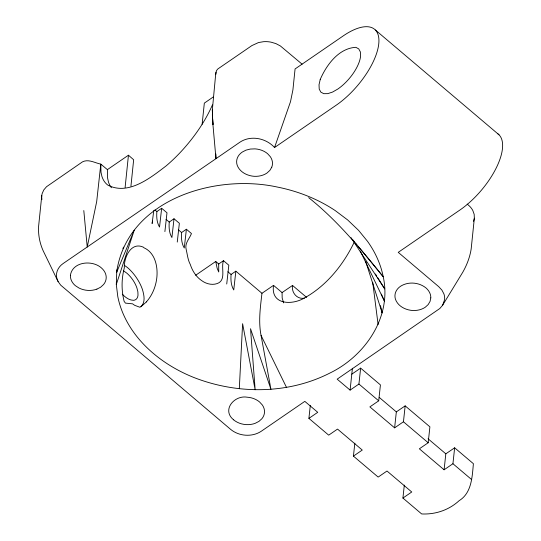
<?xml version="1.0" encoding="UTF-8"?>
<svg xmlns="http://www.w3.org/2000/svg" width="541" height="541" viewBox="0 0 541 541"><rect width="100%" height="100%" fill="white"/><g stroke="black" fill="none" stroke-linecap="round" stroke-linejoin="round"><path stroke-width="0.81" d="M215.852 74.333L216.427 70.688L217.854 68.95L251.93 45.559L258.551 42.536L263.501 41.704A21.207 16.176 5.9 0 1 271.088 42.171L275.951 43.618L280.373 45.951L302.101 64.169M116.295 284.458L134.249 230.209L116.64 272.326C126.864 199.778 214.581 173.309 277.425 187.071A133.81 102.053 5.9 0 1 335.332 210.665L347.694 219.977L358.561 230.338L367.528 241.333A134.006 102.202 5.9 0 1 383.231 276.755C392.063 316.755 365.222 355.863 330.105 372.945C288.022 394.497 236.89 394.49 193.326 377.28A134.959 102.932 5.9 0 1 153.313 353.395A134.837 102.837 5.9 0 1 126.391 320.549A133.843 102.073 5.9 0 1 117.803 296.63L116.295 284.458L116.829 269.837M404.316 485.101L402.917 498.058L421.662 513.95C435.505 514.599 448.902 510.068 459.113 500.702C471.725 492.973 472.185 476.837 473.395 463.698L454.643 447.806L452.932 463.725L444.1 469.791L419.356 448.814L428.188 442.754L429.899 426.835L405.162 405.872L403.451 421.784L394.619 427.85L369.882 406.886L378.714 400.82L380.424 384.901L360.637 368.13L358.926 384.049L350.095 390.115L337.171 379.16L439.819 308.519L442.619 305.246L462.758 272.251C466.856 265.049 469.879 257.232 471.164 249.016L474.349 218.199L474.166 214.304L472.793 210.463A21.701 16.555 5.9 0 0 468.486 205.195L467.201 204.113M239.305 388.736L242.605 323.707L255.149 389.743L250.524 328.725L270.946 389.331L261.06 335.406C258.287 321.435 260.363 307.261 261.959 293.296L273.536 285.35C270.514 305.036 292.262 305.327 304.448 297.976C326.568 285.716 343.393 264.752 354.227 242.172M273.536 285.35L282.064 292.58L282.179 298.084L283.626 302.899M130.936 186.178L133.654 159.771L128.454 155.206L107.389 169.631L107.531 177.759L108.416 181.803A81.786 35.327 -49.7 0 0 111.426 187.741M154.949 209.942L156.856 211.565C156.491 216.819 156.721 222.446 159.534 227.058L161.651 208.278L166.993 212.802L164.89 231.595M166.04 219.342L169.225 222.047C168.86 227.301 169.09 232.928 171.903 237.54L174.019 218.76L179.362 223.284L177.259 242.077M178.408 229.83L181.593 232.529C181.228 237.783 181.458 243.409 184.271 248.021L186.388 229.242L191.46 233.543C189.404 239.007 184.373 243.294 186.232 249.78C187.457 254.764 187.849 260.038 190.358 264.63C192.359 270.885 196.194 276.918 201.665 280.596C206.006 283.849 212.004 285.384 217.184 283.565C226.679 280.265 220.701 267.768 223.487 260.688L228.829 265.218L226.726 284.005M215.737 261.472L218.699 263.981L218.726 272.001L217.124 268.208L215.737 261.472L195.639 275.268M227.876 271.758L231.068 274.463C230.696 279.717 230.933 285.337 233.746 289.956L235.856 271.169L261.959 293.296M306.625 297.388L292.525 285.445C291.22 292.451 297.063 299.7 304.461 298.138M125.106 187.531L128.454 155.206M41.785 195.538L38.6 226.354C38.12 234.774 39.743 243.234 43.233 250.909L58.103 281.543L60.7 285.161L230.743 429.459C239.108 436.323 252.032 437.297 261.147 431.339L304.82 401.368L317.743 412.316L308.904 418.382L328.698 435.153L337.53 429.087L362.267 450.058L353.429 456.117L378.166 477.081L387.004 471.022L411.748 491.992L402.917 498.058M153.779 210.517L152.109 223.541L152.521 221.113M350.095 390.115L352.421 368.252M215.873 72.196L212.356 109.776L212.708 122.07L215.974 158.675L63.155 263.521C59.152 266.213 56.244 270.811 56.494 275.741A21.883 16.69 5.9 0 0 58.103 281.543M202.131 124.288L204.329 103.128L213.14 97.062M308.904 418.382L310.311 405.425M353.429 456.117L354.835 443.167M394.619 427.85L396.337 411.884L405.162 405.872M444.1 469.791L445.818 453.825L454.643 447.806M474.349 218.199L473.551 221.357M70.357 275.606C72.23 261.601 92.071 259.68 101.275 267.802A17.941 13.681 5.9 0 1 103.581 284.525L100.646 287.203L96.866 289.144M122.976 248.704L123.443 247.109M274.551 147.517L290.503 101.674L292.911 89.901L295.075 68.95L343.379 35.801A53.938 23.297 -49.7 0 1 378.768 43.747A53.938 23.297 -49.7 0 1 336.204 105.204L274.551 147.517C266.044 138.131 250.814 134.973 239.994 142.141L215.974 158.675L215.886 153.982M212.451 104.88C205.249 121.272 194.922 136.149 183.02 149.465A80.94 34.962 -49.7 0 1 166.168 165.864C150.52 177.82 128.325 195.781 107.848 185.117A81.786 35.327 -49.7 0 1 101.877 176.258L100.991 172.214L100.809 164.119C94.891 162.963 88.467 158.77 82.469 161.874L46.553 186.699L43.753 189.965L42.151 193.631A21.207 16.176 5.9 0 0 41.961 199.44M442.619 305.246L444.587 299.694A22.107 16.859 5.9 0 0 443.89 293.844L441.916 290.111L438.744 286.689L398.237 252.356L459.897 210.036A53.938 23.297 -49.7 0 0 496.165 168.102A53.938 23.297 -49.7 0 0 497.889 133.816M146.3 301.966A40.183 32.832 -89.9 0 0 156.518 279.974C158.405 268.248 155.788 252.978 143.886 247.737L143.446 247.217C130.949 241.354 123.801 257.658 124.342 267.795C121.4 278.885 121.34 290.294 124.139 301.384L125.458 303.116L132.599 303.839L134.635 305.3L139.72 307.2L140.951 306.706C145.671 302.318 144.068 295.109 142.486 289.645A26.847 12.923 55.5 0 0 127.412 267.504L124.396 265.347M140.951 306.706L146.32 301.986M156.856 211.565L161.651 208.278M169.225 222.047L174.019 218.76M181.593 232.529L186.388 229.242M218.699 263.981L223.487 260.688M231.068 274.463L235.856 271.169M282.064 292.58L292.525 285.445M351.812 374.149L360.637 368.13M123.585 270.845L126.831 273.171A17.907 8.622 55.5 0 1 136.934 288.028L137.887 291.863L138.002 295.224A18.09 8.71 55.5 0 1 133.532 300.329C129.069 300.241 125.302 297.313 122.327 294.23M107.389 169.631L100.809 164.119L96.69 201.583L87.229 247.041L83.801 210.55M375.339 29.978L499.032 134.817M379.207 397.371L396.337 411.884M428.053 438.765L445.818 453.825M358.926 384.049L378.714 400.82M403.451 421.784L428.188 442.754M452.932 463.725L471.684 479.617M308.654 197.634C337.185 220.363 360.394 248.515 383.238 276.755L358.034 246.141M233.604 419.816C221.431 410.031 234.368 394.984 247.034 397.182A17.914 13.66 5.9 0 1 259.585 401.983L262.351 404.999A17.975 13.714 5.9 0 1 261.905 418.714L258.956 421.385L255.176 423.326A17.975 13.714 5.9 0 1 233.604 419.816M352.671 239.622L354.281 241.577M355.349 242.882L356.959 244.836M351.062 237.668L384.732 288.914L377.665 277.567M375.461 274.023L376.786 276.153M261.06 335.406L286.514 387.444M360.272 251.017L384.394 301.033L381.331 294.108M365.696 261.452L382.196 312.969L380.472 305.611M372.702 282.246L378.105 324.58M96.893 289.117A17.941 13.681 5.9 0 1 78.979 288.008L75.294 285.634A17.941 13.681 5.9 0 1 70.425 275.592M430.805 297.881L430.068 301.384L428.181 304.583L425.24 307.254A18.09 13.795 5.9 0 1 412.431 310.487C405.392 309.952 397.946 306.226 395.444 299.247A17.907 13.653 5.9 0 1 400.502 286.29C408.178 281.374 418.795 282.213 425.868 287.846A17.988 13.721 5.9 0 1 430.805 297.881M320.211 79.493L319.021 84.754L319.217 89.069L320.833 92.112L323.741 93.674L327.751 93.647L332.573 92.058L337.882 89.008A28.916 12.49 -49.7 0 0 353.145 73.495A28.916 12.49 -49.7 0 0 360.583 56.223L360.367 51.929L358.744 48.9L355.85 47.317C338.713 48.23 326.5 64.913 320.211 79.493M271.758 167.203L269.871 170.401L266.929 173.073A18.09 13.795 5.9 0 1 254.121 176.312C247.081 175.764 239.629 172.052 237.134 165.066A17.907 13.653 5.9 0 1 242.192 152.109L245.972 150.148L250.341 149.052L255 148.87A17.988 13.721 5.9 0 1 267.558 153.664L270.311 156.68A17.921 13.667 5.9 0 1 271.765 167.21M212.985 124.464L212.363 114.753L212.985 124.464M212.478 116.991L212.356 109.776L212.478 116.991"/></g></svg>
